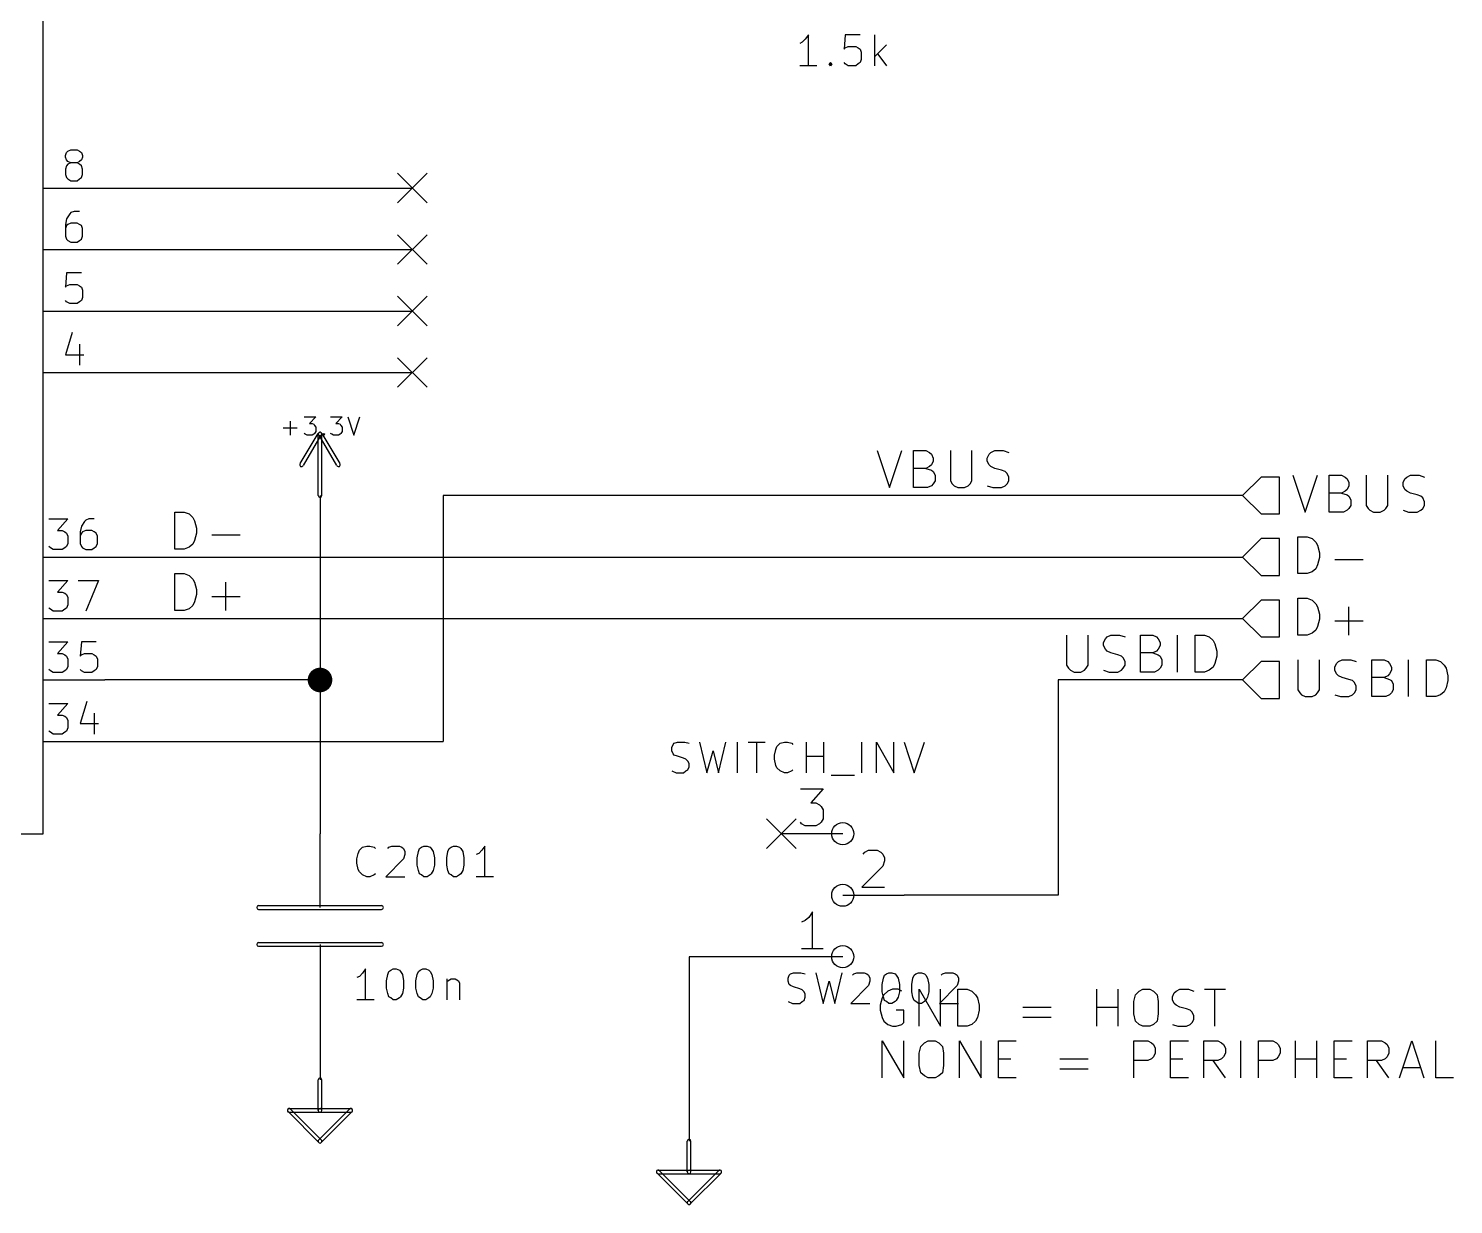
# Model space of a CAD drawing. Extents: x 10 to 287, y -200 to -10.
# Drawn here: x 148 to 206.8, y -155 to -106.4 of the extents above; entities that cross this region are included whole.
import ezdxf

# ---------------------------------------------------------------- set-up
doc = ezdxf.new("R2010")
doc.units = 0
doc.header["$MEASUREMENT"] = 0
doc.layers.add('BLACK', color=7, linetype='CONTINUOUS')

msp = doc.modelspace()

# ---------------------------------------------------------------- linework, layer by layer
at = {"layer": 'Black'}
for p, q in [((183.032, -123.876), (183.54, -125.4)), ((183.54, -125.4), (184.048, -123.876)), ((184.531, -125.4), (184.531, -123.876)), ((184.531, -123.876), (185.039, -123.876)), ((185.039, -123.876), (185.191, -123.952)), ((185.191, -123.952), (185.268, -124.028)), ((185.268, -124.028), (185.344, -124.181)), ((186.055, -123.876), (186.055, -125.12)), ((186.944, -125.12), (186.944, -123.876)), ((187.579, -124.181), (187.655, -124.028)), ((187.655, -124.028), (187.731, -123.952)), ((187.731, -123.952), (187.884, -123.876)), ((187.884, -123.876), (188.239, -123.876)), ((188.239, -123.876), (188.468, -123.952)), ((185.039, -124.612), (184.531, -124.612)), ((185.191, -124.536), (185.039, -124.612)), ((185.039, -124.612), (185.268, -124.689)), ((185.268, -124.46), (185.191, -124.536)), ((185.344, -124.308), (185.268, -124.46)), ((185.268, -124.689), (185.344, -124.739)), ((185.344, -124.181), (185.344, -124.308)), ((185.344, -124.739), (185.42, -124.892)), ((187.579, -124.308), (187.579, -124.181)), ((187.655, -124.46), (187.579, -124.308)), ((187.731, -124.536), (187.655, -124.46)), ((187.884, -124.612), (187.731, -124.536)), ((188.163, -124.689), (187.884, -124.612)), ((188.316, -124.739), (188.163, -124.689)), ((188.392, -124.816), (188.316, -124.739)), ((185.268, -125.324), (185.115, -125.4)), ((185.344, -125.247), (185.268, -125.324)), ((185.42, -125.12), (185.344, -125.247)), ((185.42, -124.892), (185.42, -125.12)), ((186.055, -125.12), (186.131, -125.247)), ((186.131, -125.247), (186.207, -125.324)), ((186.207, -125.324), (186.36, -125.4)), ((186.639, -125.4), (186.792, -125.324)), ((186.792, -125.324), (186.868, -125.247)), ((186.868, -125.247), (186.944, -125.12)), ((187.579, -125.324), (187.808, -125.4)), ((188.163, -125.4), (188.316, -125.324)), ((188.316, -125.324), (188.392, -125.247)), ((188.468, -124.968), (188.392, -124.816)), ((188.392, -125.247), (188.468, -125.12)), ((188.468, -125.12), (188.468, -124.968)), ((185.115, -125.4), (184.531, -125.4)), ((186.36, -125.4), (186.639, -125.4)), ((187.808, -125.4), (188.163, -125.4)), ((154.026, -127.94), (154.026, -126.416)), ((154.026, -126.416), (154.407, -126.416)), ((154.407, -126.416), (154.61, -126.492)), ((154.61, -126.492), (154.762, -126.644)), ((154.762, -126.644), (154.838, -126.771)), ((154.838, -126.771), (154.915, -127.076)), ((154.915, -127.076), (154.915, -127.279)), ((154.838, -127.584), (154.762, -127.737)), ((154.915, -127.279), (154.838, -127.584)), ((155.55, -127.356), (156.718, -127.356)), ((154.407, -127.94), (154.026, -127.94)), ((154.61, -127.864), (154.407, -127.94)), ((154.762, -127.737), (154.61, -127.864)), ((154.026, -130.48), (154.026, -128.956)), ((154.026, -128.956), (154.407, -128.956)), ((154.407, -128.956), (154.61, -129.032)), ((154.61, -129.032), (154.762, -129.184)), ((154.762, -129.184), (154.838, -129.311)), ((154.838, -129.311), (154.915, -129.616)), ((156.134, -130.48), (156.134, -129.311)), ((154.915, -129.819), (154.838, -130.124)), ((154.915, -129.616), (154.915, -129.819)), ((155.55, -129.896), (156.718, -129.896)), ((154.407, -130.48), (154.026, -130.48)), ((154.61, -130.404), (154.407, -130.48)), ((154.762, -130.277), (154.61, -130.404)), ((154.838, -130.124), (154.762, -130.277)), ((190.856, -131.496), (190.856, -132.74)), ((191.745, -132.74), (191.745, -131.496)), ((192.38, -131.801), (192.456, -131.648)), ((192.38, -131.928), (192.38, -131.801)), ((192.456, -131.648), (192.532, -131.572)), ((192.532, -131.572), (192.684, -131.496)), ((192.684, -131.496), (193.04, -131.496)), ((193.04, -131.496), (193.269, -131.572)), ((193.904, -133.02), (193.904, -131.496)), ((193.904, -131.496), (194.412, -131.496)), ((194.412, -131.496), (194.564, -131.572)), ((194.564, -131.572), (194.64, -131.648)), ((194.64, -131.648), (194.716, -131.801)), ((194.716, -131.801), (194.716, -131.928)), ((195.428, -133.02), (195.428, -131.496)), ((196.164, -133.02), (196.164, -131.496)), ((196.164, -131.496), (196.545, -131.496)), ((196.545, -131.496), (196.748, -131.572)), ((196.748, -131.572), (196.901, -131.724)), ((196.901, -131.724), (196.977, -131.851)), ((192.456, -132.08), (192.38, -131.928)), ((192.532, -132.156), (192.456, -132.08)), ((192.684, -132.232), (192.532, -132.156)), ((192.964, -132.309), (192.684, -132.232)), ((193.116, -132.359), (192.964, -132.309)), ((193.192, -132.436), (193.116, -132.359)), ((194.412, -132.232), (193.904, -132.232)), ((194.564, -132.156), (194.412, -132.232)), ((194.412, -132.232), (194.64, -132.309)), ((194.64, -132.08), (194.564, -132.156)), ((194.716, -131.928), (194.64, -132.08)), ((194.64, -132.309), (194.716, -132.359)), ((194.716, -132.359), (194.793, -132.512)), ((196.977, -131.851), (197.053, -132.156)), ((197.053, -132.359), (196.977, -132.664)), ((197.053, -132.156), (197.053, -132.359)), ((190.856, -132.74), (190.932, -132.867)), ((190.932, -132.867), (191.008, -132.944)), ((191.008, -132.944), (191.16, -133.02)), ((191.44, -133.02), (191.592, -132.944)), ((191.592, -132.944), (191.668, -132.867)), ((191.668, -132.867), (191.745, -132.74)), ((192.38, -132.944), (192.608, -133.02)), ((192.964, -133.02), (193.116, -132.944)), ((193.116, -132.944), (193.192, -132.867)), ((193.269, -132.588), (193.192, -132.436)), ((193.192, -132.867), (193.269, -132.74)), ((193.269, -132.74), (193.269, -132.588)), ((194.64, -132.944), (194.488, -133.02)), ((194.716, -132.867), (194.64, -132.944)), ((194.793, -132.74), (194.716, -132.867)), ((194.793, -132.512), (194.793, -132.74)), ((196.748, -132.944), (196.545, -133.02)), ((196.901, -132.817), (196.748, -132.944)), ((196.977, -132.664), (196.901, -132.817)), ((191.16, -133.02), (191.44, -133.02)), ((192.608, -133.02), (192.964, -133.02)), ((194.488, -133.02), (193.904, -133.02)), ((196.545, -133.02), (196.164, -133.02))]:
    msp.add_line(p, q, dxfattribs=at)
at = {"layer": 'Blue 2'}
for p, q in [((163.22, -112.42), (164.44, -113.64)), ((164.44, -112.42), (163.22, -113.64)), ((163.22, -114.96), (164.44, -116.18)), ((164.44, -114.96), (163.22, -116.18)), ((163.22, -117.5), (164.44, -118.72)), ((164.44, -117.5), (163.22, -118.72)), ((163.22, -120.04), (164.44, -121.26)), ((164.44, -120.04), (163.22, -121.26)), ((178.46, -139.09), (179.68, -140.31)), ((179.68, -139.09), (178.46, -140.31))]:
    msp.add_line(p, q, dxfattribs=at)
at = {"layer": 'Blue 3'}
for p, q in [((183.236, -146.482), (183.159, -146.787)), ((183.312, -146.355), (183.236, -146.482)), ((183.464, -146.202), (183.312, -146.355)), ((183.667, -146.126), (183.464, -146.202)), ((183.896, -146.126), (183.667, -146.126)), ((184.048, -146.202), (183.896, -146.126)), ((184.76, -147.65), (184.76, -146.126)), ((184.76, -146.126), (185.649, -147.65)), ((185.649, -147.65), (185.649, -146.126)), ((186.36, -147.65), (186.36, -146.126)), ((186.36, -146.126), (186.741, -146.126)), ((186.741, -146.126), (186.944, -146.202)), ((186.944, -146.202), (187.096, -146.355)), ((187.096, -146.355), (187.173, -146.482)), ((187.173, -146.482), (187.249, -146.787)), ((192.1, -147.65), (192.1, -146.126)), ((192.989, -147.65), (192.989, -146.126)), ((193.624, -146.634), (193.7, -146.355)), ((193.7, -146.355), (193.853, -146.202)), ((193.853, -146.202), (194.005, -146.126)), ((194.005, -146.126), (194.285, -146.126)), ((194.285, -146.126), (194.437, -146.202)), ((194.437, -146.202), (194.589, -146.355)), ((194.589, -146.355), (194.64, -146.634)), ((195.224, -146.431), (195.301, -146.279)), ((195.224, -146.558), (195.224, -146.431)), ((195.301, -146.279), (195.377, -146.202)), ((195.377, -146.202), (195.529, -146.126)), ((195.529, -146.126), (195.885, -146.126)), ((195.885, -146.126), (196.113, -146.202)), ((196.545, -146.126), (197.409, -146.126)), ((196.977, -147.65), (196.977, -146.126)), ((183.159, -146.787), (183.159, -146.99)), ((183.159, -146.99), (183.236, -147.295)), ((184.125, -146.99), (183.82, -146.99)), ((184.125, -147.498), (184.125, -146.99)), ((187.249, -146.99), (187.173, -147.295)), ((187.249, -146.787), (187.249, -146.99)), ((189.052, -146.863), (190.221, -146.863)), ((192.1, -146.863), (192.989, -146.863)), ((193.624, -147.142), (193.624, -146.634)), ((194.64, -146.634), (194.64, -147.142)), ((195.301, -146.71), (195.224, -146.558)), ((195.377, -146.787), (195.301, -146.71)), ((195.529, -146.863), (195.377, -146.787)), ((195.809, -146.939), (195.529, -146.863)), ((195.961, -146.99), (195.809, -146.939)), ((196.037, -147.066), (195.961, -146.99)), ((196.113, -147.218), (196.037, -147.066)), ((183.236, -147.295), (183.312, -147.447)), ((183.312, -147.447), (183.464, -147.574)), ((183.464, -147.574), (183.667, -147.65)), ((183.667, -147.65), (183.82, -147.65)), ((183.82, -147.65), (184.048, -147.574)), ((184.048, -147.574), (184.125, -147.498)), ((186.741, -147.65), (186.36, -147.65)), ((186.944, -147.574), (186.741, -147.65)), ((187.096, -147.447), (186.944, -147.574)), ((187.173, -147.295), (187.096, -147.447)), ((190.221, -147.295), (189.052, -147.295)), ((193.7, -147.447), (193.624, -147.142)), ((193.853, -147.574), (193.7, -147.447)), ((194.005, -147.65), (193.853, -147.574)), ((194.285, -147.65), (194.005, -147.65)), ((194.437, -147.574), (194.285, -147.65)), ((194.589, -147.447), (194.437, -147.574)), ((194.64, -147.142), (194.589, -147.447)), ((195.224, -147.574), (195.453, -147.65)), ((195.453, -147.65), (195.809, -147.65)), ((195.809, -147.65), (195.961, -147.574)), ((195.961, -147.574), (196.037, -147.498)), ((196.037, -147.498), (196.113, -147.371)), ((196.113, -147.371), (196.113, -147.218)), ((183.236, -149.784), (183.236, -148.26)), ((183.236, -148.26), (184.125, -149.784)), ((184.125, -149.784), (184.125, -148.26)), ((184.988, -148.336), (185.141, -148.26)), ((185.141, -148.26), (185.42, -148.26)), ((185.42, -148.26), (185.572, -148.336)), ((186.436, -149.784), (186.436, -148.26)), ((186.436, -148.26), (187.325, -149.784)), ((187.325, -149.784), (187.325, -148.26)), ((188.036, -149.784), (188.036, -148.26)), ((188.036, -148.26), (188.773, -148.26)), ((193.624, -149.784), (193.624, -148.26)), ((193.624, -148.26), (194.208, -148.26)), ((194.208, -148.26), (194.361, -148.336)), ((195.148, -149.784), (195.148, -148.26)), ((195.148, -148.26), (195.885, -148.26)), ((196.52, -149.784), (196.52, -148.26)), ((196.52, -148.26), (197.104, -148.26)), ((197.104, -148.26), (197.256, -148.336)), ((198.044, -149.784), (198.044, -148.26)), ((198.78, -149.784), (198.78, -148.26)), ((198.78, -148.26), (199.365, -148.26)), ((199.365, -148.26), (199.517, -148.336)), ((200.304, -149.784), (200.304, -148.26)), ((201.193, -149.784), (201.193, -148.26)), ((201.905, -149.784), (201.905, -148.26)), ((201.905, -148.26), (202.641, -148.26)), ((203.276, -149.784), (203.276, -148.26)), ((203.276, -148.26), (203.86, -148.26)), ((203.86, -148.26), (204.013, -148.336)), ((204.597, -149.784), (205.105, -148.26)), ((205.105, -148.26), (205.613, -149.784)), ((206.096, -149.784), (206.096, -148.26)), ((184.76, -148.768), (184.836, -148.488)), ((184.76, -149.276), (184.76, -148.768)), ((184.836, -148.488), (184.988, -148.336)), ((185.572, -148.336), (185.725, -148.488)), ((185.725, -148.488), (185.776, -148.768)), ((185.776, -148.768), (185.776, -149.276)), ((194.361, -148.336), (194.437, -148.412)), ((194.437, -148.412), (194.513, -148.565)), ((194.513, -148.768), (194.437, -148.92)), ((194.513, -148.565), (194.513, -148.768)), ((197.256, -148.336), (197.333, -148.412)), ((197.333, -148.412), (197.409, -148.565)), ((197.409, -148.768), (197.333, -148.92)), ((197.409, -148.565), (197.409, -148.768)), ((199.517, -148.336), (199.593, -148.412)), ((199.593, -148.412), (199.669, -148.565)), ((199.669, -148.768), (199.593, -148.92)), ((199.669, -148.565), (199.669, -148.768)), ((204.013, -148.336), (204.089, -148.412)), ((204.089, -148.412), (204.165, -148.565)), ((204.165, -148.768), (204.089, -148.92)), ((204.165, -148.565), (204.165, -148.768)), ((184.836, -149.581), (184.76, -149.276)), ((185.776, -149.276), (185.725, -149.581)), ((188.036, -148.996), (188.544, -148.996)), ((190.576, -148.996), (191.745, -148.996)), ((191.745, -149.428), (190.576, -149.428)), ((194.208, -149.073), (193.624, -149.073)), ((194.361, -148.996), (194.208, -149.073)), ((194.437, -148.92), (194.361, -148.996)), ((195.148, -148.996), (195.656, -148.996)), ((197.104, -149.073), (196.52, -149.073)), ((197.409, -149.784), (196.901, -149.073)), ((197.256, -148.996), (197.104, -149.073)), ((197.333, -148.92), (197.256, -148.996)), ((199.365, -149.073), (198.78, -149.073)), ((199.517, -148.996), (199.365, -149.073)), ((199.593, -148.92), (199.517, -148.996)), ((200.304, -148.996), (201.193, -148.996)), ((201.905, -148.996), (202.413, -148.996)), ((203.86, -149.073), (203.276, -149.073)), ((204.165, -149.784), (203.657, -149.073)), ((204.013, -148.996), (203.86, -149.073)), ((204.089, -148.92), (204.013, -148.996)), ((204.724, -149.352), (205.461, -149.352)), ((184.988, -149.708), (184.836, -149.581)), ((185.141, -149.784), (184.988, -149.708)), ((185.42, -149.784), (185.141, -149.784)), ((185.572, -149.708), (185.42, -149.784)), ((185.725, -149.581), (185.572, -149.708)), ((188.773, -149.784), (188.036, -149.784)), ((195.885, -149.784), (195.148, -149.784)), ((202.641, -149.784), (201.905, -149.784)), ((206.832, -149.784), (206.096, -149.784))]:
    msp.add_line(p, q, dxfattribs=at)
at = {"layer": 'Brown 2'}
for p, q in [((198.882, -124.968), (198.12, -125.73)), ((199.644, -124.968), (198.882, -124.968)), ((199.644, -126.492), (199.644, -124.968)), ((200.203, -124.892), (200.711, -126.416)), ((200.711, -126.416), (201.219, -124.892)), ((201.701, -126.416), (201.701, -124.892)), ((201.701, -124.892), (202.209, -124.892)), ((202.209, -124.892), (202.362, -124.968)), ((202.362, -124.968), (202.438, -125.044)), ((202.438, -125.044), (202.514, -125.197)), ((202.514, -125.324), (202.438, -125.476)), ((202.514, -125.197), (202.514, -125.324)), ((203.225, -124.892), (203.225, -126.136)), ((204.114, -126.136), (204.114, -124.892)), ((204.749, -125.197), (204.826, -125.044)), ((204.749, -125.324), (204.749, -125.197)), ((204.826, -125.476), (204.749, -125.324)), ((204.826, -125.044), (204.902, -124.968)), ((204.902, -124.968), (205.054, -124.892)), ((205.054, -124.892), (205.41, -124.892)), ((205.41, -124.892), (205.638, -124.968)), ((198.12, -125.73), (198.882, -126.492)), ((202.209, -125.628), (201.701, -125.628)), ((202.362, -125.552), (202.209, -125.628)), ((202.209, -125.628), (202.438, -125.705)), ((202.438, -125.476), (202.362, -125.552)), ((202.438, -125.705), (202.514, -125.755)), ((202.514, -125.755), (202.59, -125.908)), ((202.59, -125.908), (202.59, -126.136)), ((204.902, -125.552), (204.826, -125.476)), ((205.054, -125.628), (204.902, -125.552)), ((205.334, -125.705), (205.054, -125.628)), ((205.486, -125.755), (205.334, -125.705)), ((205.562, -125.832), (205.486, -125.755)), ((205.638, -125.984), (205.562, -125.832)), ((198.882, -126.492), (199.644, -126.492)), ((202.286, -126.416), (201.701, -126.416)), ((202.438, -126.34), (202.286, -126.416)), ((202.514, -126.263), (202.438, -126.34)), ((202.59, -126.136), (202.514, -126.263)), ((203.225, -126.136), (203.302, -126.263)), ((203.302, -126.263), (203.378, -126.34)), ((203.378, -126.34), (203.53, -126.416)), ((203.53, -126.416), (203.81, -126.416)), ((203.81, -126.416), (203.962, -126.34)), ((203.962, -126.34), (204.038, -126.263)), ((204.038, -126.263), (204.114, -126.136)), ((204.749, -126.34), (204.978, -126.416)), ((204.978, -126.416), (205.334, -126.416)), ((205.334, -126.416), (205.486, -126.34)), ((205.486, -126.34), (205.562, -126.263)), ((205.562, -126.263), (205.638, -126.136)), ((205.638, -126.136), (205.638, -125.984)), ((198.882, -127.508), (198.12, -128.27)), ((199.644, -127.508), (198.882, -127.508)), ((199.644, -129.032), (199.644, -127.508)), ((200.406, -128.956), (200.406, -127.432)), ((200.406, -127.432), (200.787, -127.432)), ((200.787, -127.432), (200.99, -127.508)), ((200.99, -127.508), (201.143, -127.66)), ((201.143, -127.66), (201.219, -127.787)), ((198.12, -128.27), (198.882, -129.032)), ((201.219, -127.787), (201.295, -128.092)), ((201.295, -128.295), (201.219, -128.6)), ((201.295, -128.092), (201.295, -128.295)), ((200.99, -128.88), (200.787, -128.956)), ((201.143, -128.753), (200.99, -128.88)), ((201.219, -128.6), (201.143, -128.753)), ((201.93, -128.372), (203.098, -128.372)), ((198.882, -129.032), (199.644, -129.032)), ((200.787, -128.956), (200.406, -128.956)), ((198.882, -130.048), (198.12, -130.81)), ((199.644, -130.048), (198.882, -130.048)), ((199.644, -131.572), (199.644, -130.048)), ((200.406, -131.496), (200.406, -129.972)), ((200.406, -129.972), (200.787, -129.972)), ((200.787, -129.972), (200.99, -130.048)), ((200.99, -130.048), (201.143, -130.2)), ((201.143, -130.2), (201.219, -130.327)), ((201.219, -130.327), (201.295, -130.632)), ((201.295, -130.632), (201.295, -130.835)), ((202.514, -131.496), (202.514, -130.327)), ((198.12, -130.81), (198.882, -131.572)), ((201.219, -131.14), (201.143, -131.293)), ((201.295, -130.835), (201.219, -131.14)), ((201.93, -130.912), (203.098, -130.912)), ((198.882, -131.572), (199.644, -131.572)), ((200.787, -131.496), (200.406, -131.496)), ((200.99, -131.42), (200.787, -131.496)), ((201.143, -131.293), (200.99, -131.42)), ((198.882, -132.588), (198.12, -133.35)), ((199.644, -132.588), (198.882, -132.588)), ((199.644, -134.112), (199.644, -132.588)), ((200.406, -132.512), (200.406, -133.756)), ((201.295, -133.756), (201.295, -132.512)), ((201.93, -132.817), (202.006, -132.664)), ((201.93, -132.944), (201.93, -132.817)), ((202.006, -133.096), (201.93, -132.944)), ((202.006, -132.664), (202.082, -132.588)), ((202.082, -132.588), (202.235, -132.512)), ((202.235, -132.512), (202.59, -132.512)), ((202.59, -132.512), (202.819, -132.588)), ((203.454, -134.036), (203.454, -132.512)), ((203.454, -132.512), (203.962, -132.512)), ((203.962, -132.512), (204.114, -132.588)), ((204.114, -132.588), (204.191, -132.664)), ((204.191, -132.664), (204.267, -132.817)), ((204.267, -132.944), (204.191, -133.096)), ((204.267, -132.817), (204.267, -132.944)), ((204.978, -134.036), (204.978, -132.512)), ((205.715, -134.036), (205.715, -132.512)), ((205.715, -132.512), (206.096, -132.512)), ((206.096, -132.512), (206.299, -132.588)), ((206.299, -132.588), (206.451, -132.74)), ((206.451, -132.74), (206.527, -132.867)), ((206.527, -132.867), (206.604, -133.172)), ((198.12, -133.35), (198.882, -134.112)), ((202.082, -133.172), (202.006, -133.096)), ((202.235, -133.248), (202.082, -133.172)), ((202.514, -133.325), (202.235, -133.248)), ((202.667, -133.375), (202.514, -133.325)), ((202.743, -133.452), (202.667, -133.375)), ((202.819, -133.604), (202.743, -133.452)), ((203.962, -133.248), (203.454, -133.248)), ((204.114, -133.172), (203.962, -133.248)), ((203.962, -133.248), (204.191, -133.325)), ((204.191, -133.096), (204.114, -133.172)), ((204.191, -133.325), (204.267, -133.375)), ((204.267, -133.375), (204.343, -133.528)), ((204.343, -133.528), (204.343, -133.756)), ((206.604, -133.375), (206.527, -133.68)), ((206.604, -133.172), (206.604, -133.375)), ((198.882, -134.112), (199.644, -134.112)), ((200.406, -133.756), (200.482, -133.883)), ((200.482, -133.883), (200.558, -133.96)), ((200.558, -133.96), (200.711, -134.036)), ((200.711, -134.036), (200.99, -134.036)), ((200.99, -134.036), (201.143, -133.96)), ((201.143, -133.96), (201.219, -133.883)), ((201.219, -133.883), (201.295, -133.756)), ((201.93, -133.96), (202.159, -134.036)), ((202.159, -134.036), (202.514, -134.036)), ((202.514, -134.036), (202.667, -133.96)), ((202.667, -133.96), (202.743, -133.883)), ((202.743, -133.883), (202.819, -133.756)), ((202.819, -133.756), (202.819, -133.604)), ((204.038, -134.036), (203.454, -134.036)), ((204.191, -133.96), (204.038, -134.036)), ((204.267, -133.883), (204.191, -133.96)), ((204.343, -133.756), (204.267, -133.883)), ((206.096, -134.036), (205.715, -134.036)), ((206.299, -133.96), (206.096, -134.036)), ((206.451, -133.833), (206.299, -133.96)), ((206.527, -133.68), (206.451, -133.833))]:
    msp.add_line(p, q, dxfattribs=at)
at = {"layer": 'Cyan 2'}
for p, q in [((179.934, -107.01), (179.832, -107.061)), ((180.061, -106.883), (179.934, -107.01)), ((180.188, -106.705), (180.061, -106.883)), ((180.188, -107.975), (180.188, -106.705)), ((181.712, -106.705), (181.661, -107.29)), ((182.321, -106.705), (181.712, -106.705)), ((182.931, -107.975), (182.931, -106.705)), ((181.661, -107.29), (181.712, -107.239)), ((181.712, -107.239), (181.839, -107.188)), ((181.839, -107.188), (182.143, -107.188)), ((182.143, -107.188), (182.245, -107.239)), ((182.245, -107.239), (182.321, -107.29)), ((182.321, -107.29), (182.372, -107.417)), ((182.372, -107.417), (182.372, -107.721)), ((183.413, -107.112), (182.931, -107.594)), ((183.058, -107.493), (183.413, -107.975)), ((180.543, -107.975), (179.832, -107.975)), ((181.051, -107.899), (181.102, -107.848)), ((181.102, -107.975), (181.051, -107.899)), ((181.102, -107.848), (181.153, -107.899)), ((181.102, -107.848), (181.102, -107.975)), ((181.153, -107.899), (181.102, -107.975)), ((181.712, -107.899), (181.661, -107.848)), ((181.839, -107.975), (181.712, -107.899)), ((182.143, -107.975), (181.839, -107.975)), ((182.245, -107.899), (182.143, -107.975)), ((182.321, -107.848), (182.245, -107.899)), ((182.372, -107.721), (182.321, -107.848)), ((158.496, -122.936), (159.08, -122.936)), ((158.801, -123.241), (158.801, -122.657)), ((159.36, -122.479), (159.842, -122.479)), ((159.842, -122.479), (159.588, -122.758)), ((159.588, -122.758), (159.69, -122.758)), ((159.69, -122.758), (159.766, -122.784)), ((159.766, -122.784), (159.791, -122.834)), ((159.791, -122.834), (159.842, -122.911)), ((159.842, -122.911), (159.842, -123.088)), ((160.452, -122.479), (160.934, -122.479)), ((160.934, -122.479), (160.68, -122.758)), ((160.68, -122.758), (160.782, -122.758)), ((160.782, -122.758), (160.858, -122.784)), ((160.858, -122.784), (160.884, -122.834)), ((160.884, -122.834), (160.934, -122.911)), ((160.934, -122.911), (160.934, -123.088)), ((161.163, -122.479), (161.417, -123.241)), ((161.417, -123.241), (161.671, -122.479)), ((159.41, -123.19), (159.36, -123.165)), ((159.487, -123.241), (159.41, -123.19)), ((159.69, -123.241), (159.487, -123.241)), ((159.766, -123.19), (159.69, -123.241)), ((159.791, -123.165), (159.766, -123.19)), ((159.842, -123.088), (159.791, -123.165)), ((160.147, -123.19), (160.172, -123.165)), ((160.172, -123.241), (160.147, -123.19)), ((160.172, -123.165), (160.223, -123.19)), ((160.172, -123.165), (160.172, -123.241)), ((160.223, -123.19), (160.172, -123.241)), ((160.503, -123.19), (160.452, -123.165)), ((160.579, -123.241), (160.503, -123.19)), ((160.782, -123.241), (160.579, -123.241)), ((160.858, -123.19), (160.782, -123.241)), ((160.884, -123.165), (160.858, -123.19)), ((160.934, -123.088), (160.884, -123.165)), ((174.65, -135.966), (174.777, -135.915)), ((174.777, -135.915), (175.082, -135.915)), ((175.082, -135.915), (175.26, -135.966)), ((175.692, -135.915), (175.997, -137.185)), ((176.479, -137.185), (176.784, -135.915)), ((177.267, -137.185), (177.267, -135.915)), ((177.698, -135.915), (178.41, -135.915)), ((178.054, -137.185), (178.054, -135.915)), ((179.019, -135.966), (179.197, -135.915)), ((179.197, -135.915), (179.324, -135.915)), ((179.324, -135.915), (179.502, -135.966)), ((180.111, -137.185), (180.111, -135.915)), ((180.823, -137.185), (180.823, -135.915)), ((182.397, -137.185), (182.397, -135.915)), ((183.007, -137.185), (183.007, -135.915)), ((183.007, -135.915), (183.718, -137.185)), ((183.718, -137.185), (183.718, -135.915)), ((184.15, -135.915), (184.556, -137.185)), ((184.556, -137.185), (184.988, -135.915)), ((174.549, -136.144), (174.6, -136.017)), ((174.549, -136.271), (174.549, -136.144)), ((174.6, -136.398), (174.549, -136.271)), ((174.6, -136.017), (174.65, -135.966)), ((174.65, -136.449), (174.6, -136.398)), ((174.777, -136.5), (174.65, -136.449)), ((175.031, -136.576), (174.777, -136.5)), ((175.997, -137.185), (176.251, -136.271)), ((176.251, -136.271), (176.479, -137.185)), ((178.791, -136.449), (178.841, -136.22)), ((178.791, -136.627), (178.791, -136.449)), ((178.841, -136.22), (178.892, -136.093)), ((178.892, -136.093), (179.019, -135.966)), ((179.502, -135.966), (179.553, -136.017)), ((180.111, -136.5), (180.823, -136.5)), ((174.549, -137.109), (174.727, -137.185)), ((175.133, -136.627), (175.031, -136.576)), ((175.031, -137.185), (175.133, -137.109)), ((175.209, -136.703), (175.133, -136.627)), ((175.133, -137.109), (175.209, -137.058)), ((175.26, -136.804), (175.209, -136.703)), ((175.209, -137.058), (175.26, -136.931)), ((175.26, -136.931), (175.26, -136.804)), ((178.841, -136.881), (178.791, -136.627)), ((178.892, -136.982), (178.841, -136.881)), ((179.019, -137.109), (178.892, -136.982)), ((179.197, -137.185), (179.019, -137.109)), ((179.502, -137.109), (179.324, -137.185)), ((179.553, -137.058), (179.502, -137.109)), ((174.727, -137.185), (175.031, -137.185)), ((179.324, -137.185), (179.197, -137.185)), ((181.127, -137.287), (182.093, -137.287)), ((179.857, -137.846), (180.797, -137.846)), ((180.797, -137.846), (180.289, -138.43)), ((180.289, -138.43), (180.492, -138.43)), ((180.492, -138.43), (180.645, -138.506)), ((180.645, -138.506), (180.721, -138.582)), ((180.721, -138.582), (180.797, -138.709)), ((180.797, -138.709), (180.797, -139.09)), ((179.908, -139.294), (179.857, -139.217)), ((180.061, -139.37), (179.908, -139.294)), ((180.492, -139.37), (180.061, -139.37)), ((180.645, -139.294), (180.492, -139.37)), ((180.721, -139.217), (180.645, -139.294)), ((180.797, -139.09), (180.721, -139.217)), ((161.544, -140.741), (161.595, -140.513)), ((161.595, -140.513), (161.646, -140.386)), ((161.646, -140.386), (161.773, -140.259)), ((161.773, -140.259), (161.95, -140.208)), ((161.95, -140.208), (162.077, -140.208)), ((162.077, -140.208), (162.255, -140.259)), ((162.255, -140.259), (162.306, -140.31)), ((162.814, -140.31), (162.865, -140.259)), ((162.865, -140.259), (162.992, -140.208)), ((162.992, -140.208), (163.297, -140.208)), ((163.297, -140.208), (163.398, -140.259)), ((163.398, -140.259), (163.474, -140.31)), ((163.474, -140.31), (163.525, -140.437)), ((163.525, -140.564), (163.474, -140.741)), ((163.525, -140.437), (163.525, -140.564)), ((164.033, -140.691), (164.084, -140.437)), ((164.084, -140.437), (164.135, -140.31)), ((164.135, -140.31), (164.211, -140.259)), ((164.211, -140.259), (164.313, -140.208)), ((164.313, -140.208), (164.44, -140.208)), ((164.44, -140.208), (164.567, -140.259)), ((164.567, -140.259), (164.617, -140.31)), ((164.617, -140.31), (164.694, -140.437)), ((164.694, -140.437), (164.744, -140.691)), ((165.252, -140.691), (165.303, -140.437)), ((165.303, -140.437), (165.354, -140.31)), ((165.354, -140.31), (165.43, -140.259)), ((165.43, -140.259), (165.532, -140.208)), ((165.532, -140.208), (165.659, -140.208)), ((165.659, -140.208), (165.786, -140.259)), ((165.786, -140.259), (165.837, -140.31)), ((165.837, -140.31), (165.913, -140.437)), ((165.913, -140.437), (165.964, -140.691)), ((166.573, -140.513), (166.472, -140.564)), ((166.7, -140.386), (166.573, -140.513)), ((166.827, -140.208), (166.7, -140.386)), ((166.827, -141.478), (166.827, -140.208)), ((182.448, -140.538), (182.524, -140.462)), ((182.524, -140.462), (182.677, -140.386)), ((182.677, -140.386), (183.032, -140.386)), ((183.032, -140.386), (183.185, -140.462)), ((183.185, -140.462), (183.261, -140.538)), ((183.261, -140.538), (183.337, -140.691)), ((161.544, -140.919), (161.544, -140.741)), ((161.595, -141.173), (161.544, -140.919)), ((161.646, -141.275), (161.595, -141.173)), ((163.474, -140.741), (162.738, -141.478)), ((164.033, -140.995), (164.033, -140.691)), ((164.084, -141.224), (164.033, -140.995)), ((164.135, -141.351), (164.084, -141.224)), ((164.694, -141.224), (164.617, -141.351)), ((164.744, -140.995), (164.694, -141.224)), ((164.744, -140.691), (164.744, -140.995)), ((165.252, -140.995), (165.252, -140.691)), ((165.303, -141.224), (165.252, -140.995)), ((165.354, -141.351), (165.303, -141.224)), ((165.913, -141.224), (165.837, -141.351)), ((165.964, -140.995), (165.913, -141.224)), ((165.964, -140.691), (165.964, -140.995)), ((183.261, -141.046), (182.397, -141.91)), ((183.337, -140.818), (183.261, -141.046)), ((183.337, -140.691), (183.337, -140.818)), ((161.773, -141.402), (161.646, -141.275)), ((161.95, -141.478), (161.773, -141.402)), ((162.077, -141.478), (161.95, -141.478)), ((162.255, -141.402), (162.077, -141.478)), ((162.306, -141.351), (162.255, -141.402)), ((162.738, -141.478), (163.525, -141.478)), ((164.211, -141.402), (164.135, -141.351)), ((164.313, -141.478), (164.211, -141.402)), ((164.44, -141.478), (164.313, -141.478)), ((164.567, -141.402), (164.44, -141.478)), ((164.617, -141.351), (164.567, -141.402)), ((165.43, -141.402), (165.354, -141.351)), ((165.532, -141.478), (165.43, -141.402)), ((165.659, -141.478), (165.532, -141.478)), ((165.786, -141.402), (165.659, -141.478)), ((165.837, -141.351), (165.786, -141.402)), ((167.183, -141.478), (166.472, -141.478)), ((182.397, -141.91), (183.337, -141.91)), ((180.365, -142.926), (180.213, -143.154)), ((180.365, -144.45), (180.365, -142.926)), ((180.061, -143.281), (179.908, -143.358)), ((180.213, -143.154), (180.061, -143.281)), ((180.797, -144.45), (179.908, -144.45)), ((161.9, -145.288), (161.773, -145.466)), ((161.9, -146.558), (161.9, -145.288)), ((162.865, -145.39), (162.941, -145.339)), ((162.941, -145.339), (163.043, -145.288)), ((163.043, -145.288), (163.17, -145.288)), ((163.17, -145.288), (163.297, -145.339)), ((163.297, -145.339), (163.347, -145.39)), ((164.084, -145.39), (164.16, -145.339)), ((164.16, -145.339), (164.262, -145.288)), ((164.262, -145.288), (164.389, -145.288)), ((164.389, -145.288), (164.516, -145.339)), ((164.516, -145.339), (164.567, -145.39)), ((161.646, -145.593), (161.544, -145.644)), ((161.773, -145.466), (161.646, -145.593)), ((162.763, -145.771), (162.814, -145.517)), ((162.763, -146.075), (162.763, -145.771)), ((162.814, -145.517), (162.865, -145.39)), ((163.347, -145.39), (163.424, -145.517)), ((163.424, -145.517), (163.474, -145.771)), ((163.474, -145.771), (163.474, -146.075)), ((163.982, -145.771), (164.033, -145.517)), ((163.982, -146.075), (163.982, -145.771)), ((164.033, -145.517), (164.084, -145.39)), ((164.567, -145.39), (164.643, -145.517)), ((164.643, -145.517), (164.694, -145.771)), ((164.694, -145.771), (164.694, -146.075)), ((165.252, -145.694), (165.252, -146.558)), ((165.252, -145.821), (165.303, -145.771)), ((165.303, -145.771), (165.43, -145.694)), ((165.43, -145.694), (165.608, -145.694)), ((165.608, -145.694), (165.735, -145.771)), ((165.735, -145.771), (165.786, -145.872)), ((165.786, -145.872), (165.786, -146.558)), ((179.349, -145.669), (179.4, -145.542)), ((179.349, -145.796), (179.349, -145.669)), ((179.4, -145.923), (179.349, -145.796)), ((179.4, -145.542), (179.451, -145.491)), ((179.451, -145.974), (179.4, -145.923)), ((179.451, -145.491), (179.578, -145.44)), ((179.578, -145.44), (179.883, -145.44)), ((179.883, -145.44), (180.061, -145.491)), ((180.492, -145.44), (180.797, -146.71)), ((180.797, -146.71), (181.051, -145.796)), ((181.051, -145.796), (181.28, -146.71)), ((181.28, -146.71), (181.585, -145.44)), ((182.016, -145.542), (182.067, -145.491)), ((182.067, -145.491), (182.194, -145.44)), ((182.194, -145.44), (182.499, -145.44)), ((182.499, -145.44), (182.601, -145.491)), ((182.601, -145.491), (182.677, -145.542)), ((182.677, -145.542), (182.728, -145.669)), ((182.728, -145.796), (182.677, -145.974)), ((182.728, -145.669), (182.728, -145.796)), ((183.236, -145.923), (183.286, -145.669)), ((183.236, -146.228), (183.236, -145.923)), ((183.286, -145.669), (183.337, -145.542)), ((183.337, -145.542), (183.413, -145.491)), ((183.413, -145.491), (183.515, -145.44)), ((183.515, -145.44), (183.642, -145.44)), ((183.642, -145.44), (183.769, -145.491)), ((183.769, -145.491), (183.82, -145.542)), ((183.82, -145.542), (183.896, -145.669)), ((183.896, -145.669), (183.947, -145.923)), ((183.947, -145.923), (183.947, -146.228)), ((184.455, -145.923), (184.506, -145.669)), ((184.455, -146.228), (184.455, -145.923)), ((184.506, -145.669), (184.556, -145.542)), ((184.556, -145.542), (184.633, -145.491)), ((184.633, -145.491), (184.734, -145.44)), ((184.734, -145.44), (184.861, -145.44)), ((184.861, -145.44), (184.988, -145.491)), ((184.988, -145.491), (185.039, -145.542)), ((185.039, -145.542), (185.115, -145.669)), ((185.115, -145.669), (185.166, -145.923)), ((185.166, -145.923), (185.166, -146.228)), ((185.674, -145.542), (185.725, -145.491)), ((185.725, -145.491), (185.852, -145.44)), ((185.852, -145.44), (186.157, -145.44)), ((186.157, -145.44), (186.258, -145.491)), ((186.258, -145.491), (186.334, -145.542)), ((186.334, -145.542), (186.385, -145.669)), ((186.385, -145.796), (186.334, -145.974)), ((186.385, -145.669), (186.385, -145.796)), ((162.814, -146.304), (162.763, -146.075)), ((162.865, -146.431), (162.814, -146.304)), ((162.941, -146.482), (162.865, -146.431)), ((163.043, -146.558), (162.941, -146.482)), ((163.297, -146.482), (163.17, -146.558)), ((163.347, -146.431), (163.297, -146.482)), ((163.424, -146.304), (163.347, -146.431)), ((163.474, -146.075), (163.424, -146.304)), ((164.033, -146.304), (163.982, -146.075)), ((164.084, -146.431), (164.033, -146.304)), ((164.16, -146.482), (164.084, -146.431)), ((164.262, -146.558), (164.16, -146.482)), ((164.516, -146.482), (164.389, -146.558)), ((164.567, -146.431), (164.516, -146.482)), ((164.643, -146.304), (164.567, -146.431)), ((164.694, -146.075), (164.643, -146.304)), ((179.578, -146.025), (179.451, -145.974)), ((179.832, -146.101), (179.578, -146.025)), ((179.934, -146.152), (179.832, -146.101)), ((180.01, -146.228), (179.934, -146.152)), ((180.061, -146.329), (180.01, -146.228)), ((180.01, -146.583), (180.061, -146.456)), ((180.061, -146.456), (180.061, -146.329)), ((182.677, -145.974), (181.94, -146.71)), ((183.286, -146.456), (183.236, -146.228)), ((183.337, -146.583), (183.286, -146.456)), ((183.896, -146.456), (183.82, -146.583)), ((183.947, -146.228), (183.896, -146.456)), ((184.506, -146.456), (184.455, -146.228)), ((184.556, -146.583), (184.506, -146.456)), ((185.115, -146.456), (185.039, -146.583)), ((185.166, -146.228), (185.115, -146.456)), ((186.334, -145.974), (185.598, -146.71)), ((162.255, -146.558), (161.544, -146.558)), ((163.17, -146.558), (163.043, -146.558)), ((164.389, -146.558), (164.262, -146.558)), ((179.349, -146.634), (179.527, -146.71)), ((179.527, -146.71), (179.832, -146.71)), ((179.832, -146.71), (179.934, -146.634)), ((179.934, -146.634), (180.01, -146.583)), ((181.94, -146.71), (182.728, -146.71)), ((183.413, -146.634), (183.337, -146.583)), ((183.515, -146.71), (183.413, -146.634)), ((183.642, -146.71), (183.515, -146.71)), ((183.769, -146.634), (183.642, -146.71)), ((183.82, -146.583), (183.769, -146.634)), ((184.633, -146.634), (184.556, -146.583)), ((184.734, -146.71), (184.633, -146.634)), ((184.861, -146.71), (184.734, -146.71)), ((184.988, -146.634), (184.861, -146.71)), ((185.039, -146.583), (184.988, -146.634)), ((185.598, -146.71), (186.385, -146.71))]:
    msp.add_line(p, q, dxfattribs=at)
at = {"layer": 'Green 2'}
for p, q in [((151.13, -113.03), (163.83, -113.03)), ((151.13, -115.57), (163.83, -115.57)), ((151.13, -118.11), (163.83, -118.11)), ((151.13, -120.65), (163.83, -120.65)), ((160.02, -125.73), (160.02, -139.7)), ((198.12, -125.73), (165.1, -125.73)), ((165.1, -125.73), (165.1, -135.89)), ((151.13, -128.27), (198.12, -128.27)), ((151.13, -130.81), (198.12, -130.81)), ((160.02, -133.35), (151.13, -133.35)), ((198.12, -133.35), (190.5, -133.35)), ((190.5, -133.35), (190.5, -142.24)), ((151.13, -135.89), (165.1, -135.89)), ((190.5, -142.24), (184.15, -142.24)), ((179.07, -144.78), (175.26, -144.78)), ((175.26, -144.78), (175.26, -152.4)), ((160.02, -147.32), (160.02, -149.86))]:
    msp.add_line(p, q, dxfattribs=at)
at = {"layer": 'Green 2', "const_width": 0.508}
msp.add_lwpolyline([(159.766, -133.35, 1), (160.274, -133.35, 1)], format="xyb", close=True, dxfattribs=at)
at = {"layer": 'Red 2'}
for p, q in [((148.59, -139.7), (148.59, -40.64)), ((149.504, -111.684), (149.555, -111.557)), ((149.504, -111.76), (149.504, -111.684)), ((149.555, -111.862), (149.504, -111.76)), ((149.555, -111.557), (149.606, -111.506)), ((149.606, -111.506), (149.733, -111.455)), ((149.733, -111.455), (149.987, -111.455)), ((149.987, -111.455), (150.089, -111.506)), ((150.089, -111.506), (150.165, -111.557)), ((150.165, -111.557), (150.216, -111.684)), ((150.216, -111.76), (150.165, -111.862)), ((150.216, -111.684), (150.216, -111.76)), ((149.555, -112.116), (149.504, -112.243)), ((149.504, -112.243), (149.504, -112.471)), ((149.606, -111.938), (149.555, -111.862)), ((149.606, -112.039), (149.555, -112.116)), ((149.733, -111.989), (149.606, -111.938)), ((149.733, -111.989), (149.606, -112.039)), ((149.987, -111.989), (149.733, -111.989)), ((150.089, -111.938), (149.987, -111.989)), ((150.089, -112.039), (149.987, -111.989)), ((150.165, -111.862), (150.089, -111.938)), ((150.165, -112.116), (150.089, -112.039)), ((150.216, -112.243), (150.165, -112.116)), ((150.216, -112.471), (150.216, -112.243)), ((149.504, -112.471), (149.555, -112.598)), ((149.555, -112.598), (149.606, -112.649)), ((149.606, -112.649), (149.733, -112.725)), ((149.733, -112.725), (149.987, -112.725)), ((149.987, -112.725), (150.089, -112.649)), ((150.089, -112.649), (150.165, -112.598)), ((150.165, -112.598), (150.216, -112.471)), ((148.59, -113.03), (151.13, -113.03)), ((149.682, -114.097), (149.555, -114.3)), ((149.733, -114.046), (149.682, -114.097)), ((149.86, -113.995), (149.733, -114.046)), ((150.089, -113.995), (149.86, -113.995)), ((149.555, -114.3), (149.504, -114.529)), ((149.504, -114.529), (149.504, -115.011)), ((149.555, -114.579), (149.504, -114.706)), ((149.606, -114.529), (149.555, -114.579)), ((149.733, -114.478), (149.606, -114.529)), ((149.987, -114.478), (149.733, -114.478)), ((150.089, -114.529), (149.987, -114.478)), ((150.165, -114.579), (150.089, -114.529)), ((150.216, -114.706), (150.165, -114.579)), ((150.216, -115.011), (150.216, -114.706)), ((149.504, -115.011), (149.555, -115.138)), ((149.555, -115.138), (149.606, -115.189)), ((149.606, -115.189), (149.733, -115.265)), ((149.733, -115.265), (149.987, -115.265)), ((149.987, -115.265), (150.089, -115.189)), ((150.089, -115.189), (150.165, -115.138)), ((150.165, -115.138), (150.216, -115.011)), ((148.59, -115.57), (151.13, -115.57)), ((149.555, -116.535), (149.504, -117.119)), ((149.504, -117.119), (149.555, -117.069)), ((150.165, -116.535), (149.555, -116.535)), ((149.555, -117.069), (149.682, -117.018)), ((149.682, -117.018), (149.987, -117.018)), ((149.987, -117.018), (150.089, -117.069)), ((150.089, -117.069), (150.165, -117.119)), ((149.555, -117.729), (149.504, -117.678)), ((150.165, -117.678), (150.089, -117.729)), ((150.165, -117.119), (150.216, -117.246)), ((150.216, -117.551), (150.165, -117.678)), ((150.216, -117.246), (150.216, -117.551)), ((148.59, -118.11), (151.13, -118.11)), ((149.682, -117.805), (149.555, -117.729)), ((149.987, -117.805), (149.682, -117.805)), ((150.089, -117.729), (149.987, -117.805)), ((149.784, -118.999), (149.504, -119.913)), ((149.504, -119.913), (150.266, -119.913)), ((150.089, -119.482), (150.089, -120.345)), ((148.59, -120.65), (151.13, -120.65)), ((159.207, -124.409), (159.944, -123.165)), ((159.334, -124.485), (160.071, -123.241)), ((159.944, -125.73), (159.944, -123.19)), ((159.969, -123.241), (160.706, -124.485)), ((160.096, -123.165), (160.833, -124.409)), ((160.096, -125.73), (160.096, -123.19)), ((148.819, -126.695), (149.606, -126.695)), ((149.606, -126.695), (149.174, -127.178)), ((150.165, -127), (150.114, -127.229)), ((150.292, -126.797), (150.165, -127)), ((150.343, -126.746), (150.292, -126.797)), ((150.47, -126.695), (150.343, -126.746)), ((150.698, -126.695), (150.47, -126.695)), ((149.174, -127.178), (149.377, -127.178)), ((149.377, -127.178), (149.479, -127.229)), ((149.479, -127.229), (149.555, -127.279)), ((149.555, -127.279), (149.606, -127.406)), ((149.606, -127.406), (149.606, -127.711)), ((150.114, -127.229), (150.114, -127.711)), ((150.165, -127.279), (150.114, -127.406)), ((150.216, -127.229), (150.165, -127.279)), ((150.343, -127.178), (150.216, -127.229)), ((150.597, -127.178), (150.343, -127.178)), ((150.698, -127.229), (150.597, -127.178)), ((150.774, -127.279), (150.698, -127.229)), ((150.825, -127.406), (150.774, -127.279)), ((150.825, -127.711), (150.825, -127.406)), ((148.59, -128.27), (151.13, -128.27)), ((148.895, -127.889), (148.819, -127.838)), ((148.996, -127.965), (148.895, -127.889)), ((149.377, -127.965), (148.996, -127.965)), ((149.479, -127.889), (149.377, -127.965)), ((149.555, -127.838), (149.479, -127.889)), ((149.606, -127.711), (149.555, -127.838)), ((150.114, -127.711), (150.165, -127.838)), ((150.165, -127.838), (150.216, -127.889)), ((150.216, -127.889), (150.343, -127.965)), ((150.343, -127.965), (150.597, -127.965)), ((150.597, -127.965), (150.698, -127.889)), ((150.698, -127.889), (150.774, -127.838)), ((150.774, -127.838), (150.825, -127.711)), ((148.819, -129.235), (149.606, -129.235)), ((149.606, -129.235), (149.174, -129.718)), ((150.038, -129.235), (150.876, -129.235)), ((150.876, -129.235), (150.343, -130.505)), ((149.174, -129.718), (149.377, -129.718)), ((149.377, -129.718), (149.479, -129.769)), ((149.479, -129.769), (149.555, -129.819)), ((149.555, -129.819), (149.606, -129.946)), ((149.606, -129.946), (149.606, -130.251)), ((148.895, -130.429), (148.819, -130.378)), ((148.996, -130.505), (148.895, -130.429)), ((149.377, -130.505), (148.996, -130.505)), ((149.479, -130.429), (149.377, -130.505)), ((149.555, -130.378), (149.479, -130.429)), ((149.606, -130.251), (149.555, -130.378)), ((148.59, -130.81), (151.13, -130.81)), ((148.819, -131.775), (149.606, -131.775)), ((149.606, -131.775), (149.174, -132.258)), ((150.165, -131.775), (150.114, -132.359)), ((150.774, -131.775), (150.165, -131.775)), ((149.174, -132.258), (149.377, -132.258)), ((149.377, -132.258), (149.479, -132.309)), ((149.479, -132.309), (149.555, -132.359)), ((149.555, -132.359), (149.606, -132.486)), ((150.114, -132.359), (150.165, -132.309)), ((150.165, -132.309), (150.292, -132.258)), ((150.292, -132.258), (150.597, -132.258)), ((150.597, -132.258), (150.698, -132.309)), ((150.698, -132.309), (150.774, -132.359)), ((150.774, -132.359), (150.825, -132.486)), ((148.895, -132.969), (148.819, -132.918)), ((148.996, -133.045), (148.895, -132.969)), ((149.479, -132.969), (149.377, -133.045)), ((149.555, -132.918), (149.479, -132.969)), ((149.606, -132.791), (149.555, -132.918)), ((149.606, -132.486), (149.606, -132.791)), ((150.165, -132.969), (150.114, -132.918)), ((150.292, -133.045), (150.165, -132.969)), ((150.698, -132.969), (150.597, -133.045)), ((150.774, -132.918), (150.698, -132.969)), ((150.825, -132.791), (150.774, -132.918)), ((150.825, -132.486), (150.825, -132.791)), ((148.59, -133.35), (151.13, -133.35)), ((149.377, -133.045), (148.996, -133.045)), ((150.597, -133.045), (150.292, -133.045)), ((148.819, -134.315), (149.606, -134.315)), ((149.606, -134.315), (149.174, -134.798)), ((150.393, -134.239), (150.114, -135.153)), ((150.698, -134.722), (150.698, -135.585)), ((149.174, -134.798), (149.377, -134.798)), ((149.377, -134.798), (149.479, -134.849)), ((149.479, -134.849), (149.555, -134.899)), ((149.555, -134.899), (149.606, -135.026)), ((149.606, -135.331), (149.555, -135.458)), ((149.606, -135.026), (149.606, -135.331)), ((150.114, -135.153), (150.876, -135.153)), ((148.59, -135.89), (151.13, -135.89)), ((148.895, -135.509), (148.819, -135.458)), ((148.996, -135.585), (148.895, -135.509)), ((149.377, -135.585), (148.996, -135.585)), ((149.479, -135.509), (149.377, -135.585)), ((149.555, -135.458), (149.479, -135.509)), ((54.61, -139.7), (148.59, -139.7)), ((160.02, -142.748), (160.02, -139.7)), ((181.61, -139.7), (179.07, -139.7)), ((181.61, -142.24), (184.15, -142.24)), ((157.48, -142.672), (162.56, -142.672)), ((157.48, -142.824), (162.56, -142.824)), ((157.48, -144.196), (162.56, -144.196)), ((157.48, -144.348), (162.56, -144.348)), ((160.02, -144.272), (160.02, -147.32)), ((181.61, -144.78), (179.07, -144.78)), ((159.944, -151.13), (159.944, -149.86)), ((160.096, -151.13), (160.096, -149.86)), ((159.969, -152.451), (158.699, -151.181)), ((158.75, -151.054), (160.02, -151.054)), ((158.75, -151.206), (160.02, -151.206)), ((160.071, -152.349), (158.801, -151.079)), ((161.239, -151.079), (159.969, -152.349)), ((160.02, -151.054), (161.29, -151.054)), ((160.02, -151.206), (161.29, -151.206)), ((161.341, -151.181), (160.071, -152.451)), ((175.184, -153.67), (175.184, -152.4)), ((175.336, -153.67), (175.336, -152.4)), ((173.99, -153.594), (175.26, -153.594)), ((175.26, -153.594), (176.53, -153.594)), ((175.209, -154.991), (173.939, -153.721)), ((173.99, -153.746), (175.26, -153.746)), ((175.311, -154.889), (174.041, -153.619)), ((176.479, -153.619), (175.209, -154.889)), ((175.26, -153.746), (176.53, -153.746)), ((176.581, -153.721), (175.311, -154.991))]:
    msp.add_line(p, q, dxfattribs=at)
for centre in [(181.61, -139.7), (181.61, -142.24), (181.61, -144.78)]:
    msp.add_circle(centre, 0.4572, dxfattribs=at)
for centre, start, end in [((160.02, -123.19), 360, 540), ((160.02, -123.19), 30.9638, 210.964), ((160.02, -123.19), 329.036, 509.036), ((159.258, -124.46), 149.036, 329.036), ((160.782, -124.46), 210.964, 390.964), ((160.02, -125.73), 180, 360), ((157.48, -142.748), 90, 270), ((162.56, -142.748), 270, 450), ((157.48, -144.272), 90, 270), ((162.56, -144.272), 270, 450), ((160.02, -149.86), 360, 540), ((158.75, -151.13), 405, 585), ((158.75, -151.13), 90, 270), ((160.02, -151.13), 90, 270), ((160.02, -151.13), 180, 360), ((160.02, -151.13), 270, 450), ((161.29, -151.13), 315, 495), ((161.29, -151.13), 270, 450), ((160.02, -152.4), 495, 675), ((160.02, -152.4), 225, 405), ((175.26, -152.4), 360, 540), ((173.99, -153.67), 405, 585), ((173.99, -153.67), 90, 270), ((175.26, -153.67), 90, 270), ((175.26, -153.67), 270, 450), ((176.53, -153.67), 315, 495), ((176.53, -153.67), 270, 450), ((175.26, -153.67), 180, 360), ((175.26, -154.94), 495, 675), ((175.26, -154.94), 225, 405)]:
    msp.add_arc(centre, 0.0762, start, end, dxfattribs=at)

doc.saveas('drawing.dxf')
